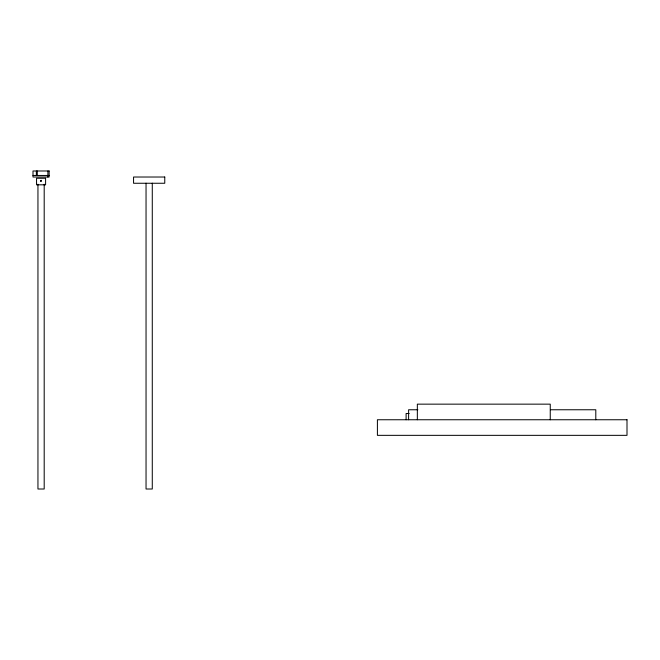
<?xml version="1.0" encoding="UTF-8"?>
<svg xmlns="http://www.w3.org/2000/svg" width="660" height="660" viewBox="0 0 660 660"><rect width="100%" height="100%" fill="white"/><g stroke="black" fill="none" stroke-linecap="round" stroke-linejoin="round"><path stroke-width="0.99" d="M33 175.461L49.137 175.461M417.862 409.761L408.606 409.761L408.606 419.752M550.547 409.761L595.798 409.761L595.798 419.752M409.175 413.507L406.106 413.507L406.106 419.752M550.25 419.752L550.25 404.151L417.343 404.151L417.343 419.752M152.279 183.2L152.279 489.01L146.042 489.01L146.042 183.2M47.908 170.989L47.867 177.02M44.195 184.231L44.195 489.01L37.95 489.01L37.95 184.231M37.29 170.989L37.29 175.461M36.358 170.989L36.358 175.461M40.45 180.865C41.531 183.084 42.067 178.901 40.45 180.865M49.137 170.989L33 170.989L33 177.02L49.137 177.02L49.137 170.989M164.761 177.02L133.559 177.02L133.559 183.257L164.761 183.257L164.761 177.02M45.598 178.266L36.547 178.266L36.547 184.816L45.598 184.816L45.598 178.266M627 419.752L377.404 419.752L377.404 435.344L627 435.344L627 419.752"/></g></svg>
